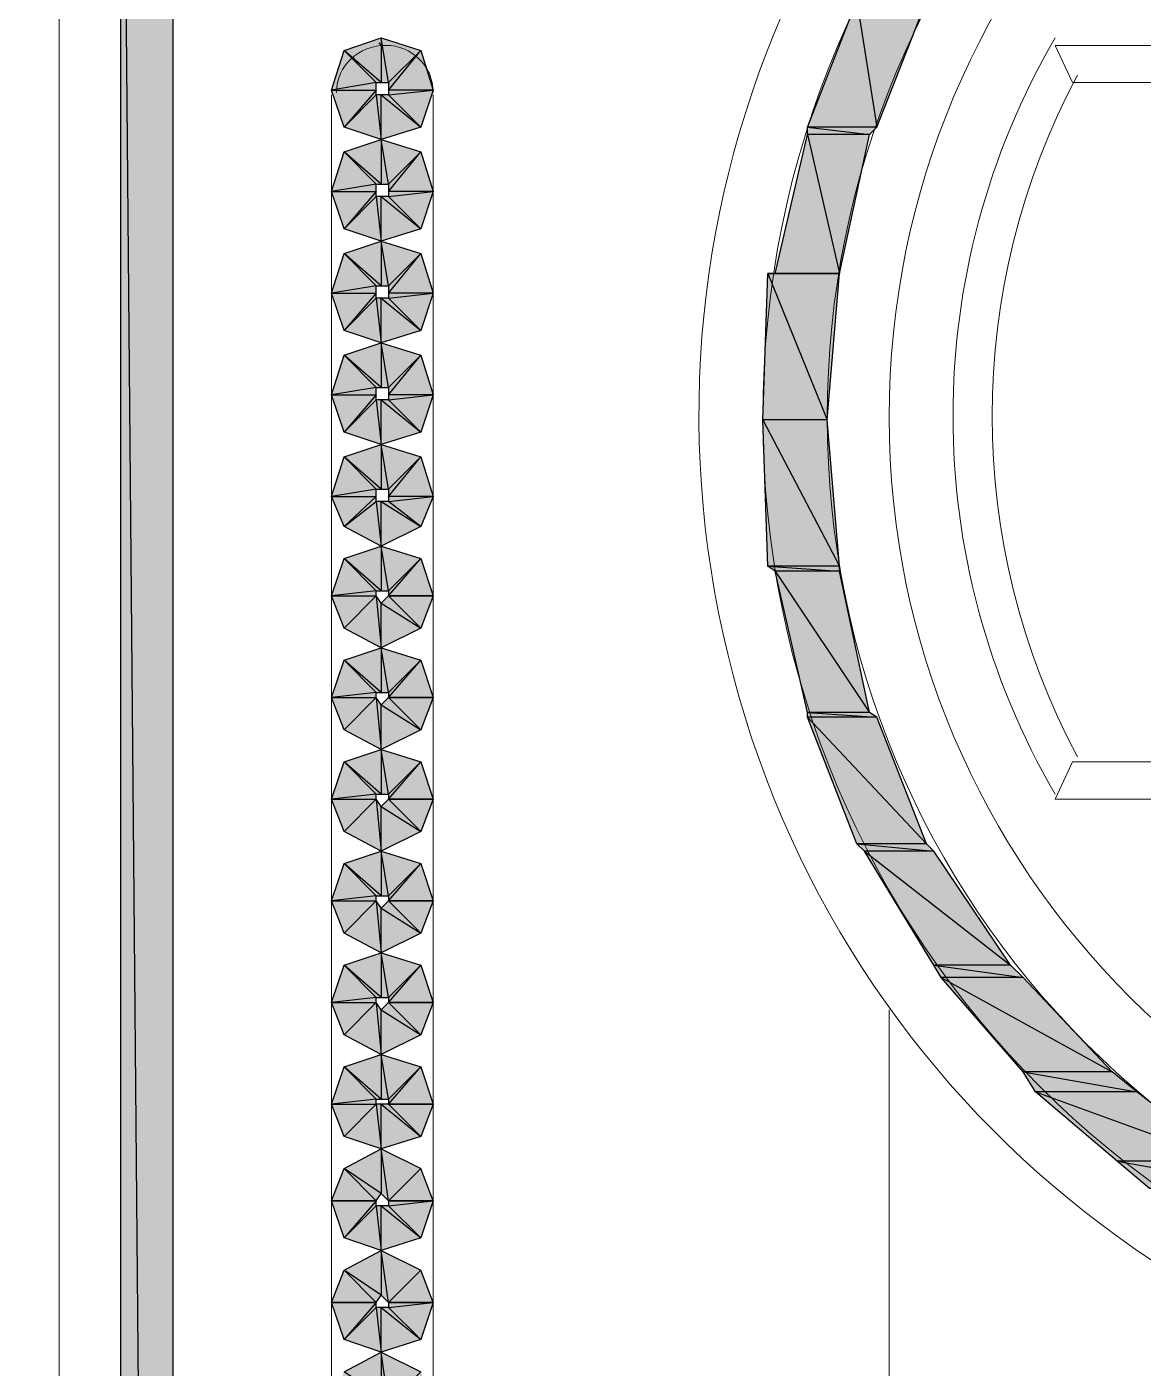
# Model space of a CAD drawing. Header units: millimetres. Extents: x 40 to 176, y -32 to 59.
# Drawn here: x 104.483 to 105.112, y -3.779 to -3.024 of the extents above; entities that cross this region are included whole.
import ezdxf

# ---------------------------------------------------------------- set-up
doc = ezdxf.new("R2010")
doc.units = ezdxf.units.MM
doc.layers.add('15 - Quadro de medição', color=6, linetype='Continuous')

msp = doc.modelspace()

# ---------------------------------------------------------------- hatches: boundary and pattern name
at = {"layer": '15 - Quadro de medição', "true_color": 0x000007}
h = msp.add_hatch(color=7, dxfattribs=at)
h.paths.add_polyline_path([(104.56549, -2.68359), (104.53616, -2.68359), (104.56549, -6.02603)])
h.paths.add_polyline_path([(104.53616, -2.68359), (104.56549, -6.02603), (104.53616, -6.02603)])
h = msp.add_hatch(color=7, dxfattribs=at)
h.paths.add_polyline_path([(104.99011, -3.00903), (104.951, -3.00903), (104.96217, -3.08026)])
h.paths.add_polyline_path([(104.951, -3.00903), (104.96217, -3.08026), (104.92306, -3.08026)])
h = msp.add_hatch(color=7, dxfattribs=at)
h.paths.add_polyline_path([(104.70517, -3.08026), (104.68701, -3.06211), (104.71215, -3.05931)])
h.paths.add_polyline_path([(104.68701, -3.06211), (104.71215, -3.05931), (104.68701, -3.05931)])
h.paths.add_polyline_path([(104.71215, -3.05931), (104.68701, -3.05931), (104.70517, -3.03697)])
h.paths.add_polyline_path([(104.68701, -3.05931), (104.70517, -3.03697), (104.68701, -3.05512)])
h.paths.add_polyline_path([(104.70517, -3.03697), (104.68701, -3.05512), (104.68282, -3.02998)])
h.paths.add_polyline_path([(104.68701, -3.05512), (104.68282, -3.02998), (104.68282, -3.05512)])
h.paths.add_polyline_path([(104.68282, -3.02998), (104.68282, -3.05512), (104.66187, -3.03697)])
h.paths.add_polyline_path([(104.68282, -3.05512), (104.66187, -3.03697), (104.68003, -3.05512)])
h.paths.add_polyline_path([(104.66187, -3.03697), (104.68003, -3.05512), (104.65488, -3.05931)])
h.paths.add_polyline_path([(104.68003, -3.05512), (104.65488, -3.05931), (104.68003, -3.05931)])
h.paths.add_polyline_path([(104.65488, -3.05931), (104.68003, -3.05931), (104.66187, -3.08026)])
h.paths.add_polyline_path([(104.68003, -3.05931), (104.66187, -3.08026), (104.68003, -3.06211)])
h.paths.add_polyline_path([(104.66187, -3.08026), (104.68003, -3.06211), (104.68282, -3.08725)])
h.paths.add_polyline_path([(104.68003, -3.06211), (104.68282, -3.08725), (104.68282, -3.06211)])
h.paths.add_polyline_path([(104.68282, -3.08725), (104.68282, -3.06211), (104.70517, -3.08026)])
h.paths.add_polyline_path([(104.68282, -3.06211), (104.70517, -3.08026), (104.68701, -3.06211)])
h = msp.add_hatch(color=7, dxfattribs=at)
h.paths.add_polyline_path([(104.96217, -3.08026), (104.92306, -3.08026), (104.95798, -3.08445)])
h.paths.add_polyline_path([(104.92306, -3.08026), (104.95798, -3.08445), (104.92306, -3.08445)])
h = msp.add_hatch(color=7, dxfattribs=at)
h.paths.add_polyline_path([(104.70517, -3.13753), (104.68701, -3.11937), (104.71215, -3.11658)])
h.paths.add_polyline_path([(104.68701, -3.11937), (104.71215, -3.11658), (104.68701, -3.11658)])
h.paths.add_polyline_path([(104.71215, -3.11658), (104.68701, -3.11658), (104.70517, -3.09423)])
h.paths.add_polyline_path([(104.68701, -3.11658), (104.70517, -3.09423), (104.68701, -3.11239)])
h.paths.add_polyline_path([(104.70517, -3.09423), (104.68701, -3.11239), (104.68282, -3.08725)])
h.paths.add_polyline_path([(104.68701, -3.11239), (104.68282, -3.08725), (104.68282, -3.11239)])
h.paths.add_polyline_path([(104.68282, -3.08725), (104.68282, -3.11239), (104.66187, -3.09423)])
h.paths.add_polyline_path([(104.68282, -3.11239), (104.66187, -3.09423), (104.68003, -3.11239)])
h.paths.add_polyline_path([(104.66187, -3.09423), (104.68003, -3.11239), (104.65488, -3.11658)])
h.paths.add_polyline_path([(104.68003, -3.11239), (104.65488, -3.11658), (104.68003, -3.11658)])
h.paths.add_polyline_path([(104.65488, -3.11658), (104.68003, -3.11658), (104.66187, -3.13753)])
h.paths.add_polyline_path([(104.68003, -3.11658), (104.66187, -3.13753), (104.68003, -3.11937)])
h.paths.add_polyline_path([(104.66187, -3.13753), (104.68003, -3.11937), (104.68282, -3.14452)])
h.paths.add_polyline_path([(104.68003, -3.11937), (104.68282, -3.14452), (104.68282, -3.11937)])
h.paths.add_polyline_path([(104.68282, -3.14452), (104.68282, -3.11937), (104.70517, -3.13753)])
h.paths.add_polyline_path([(104.68282, -3.11937), (104.70517, -3.13753), (104.68701, -3.11937)])
h = msp.add_hatch(color=7, dxfattribs=at)
h.paths.add_polyline_path([(104.95798, -3.08445), (104.92306, -3.08445), (104.94122, -3.16267)])
h.paths.add_polyline_path([(104.92306, -3.08445), (104.94122, -3.16267), (104.9049, -3.16267)])
h = msp.add_hatch(color=7, dxfattribs=at)
h.paths.add_polyline_path([(104.70517, -3.1948), (104.68701, -3.17664), (104.71215, -3.17385)])
h.paths.add_polyline_path([(104.68701, -3.17664), (104.71215, -3.17385), (104.68701, -3.17385)])
h.paths.add_polyline_path([(104.71215, -3.17385), (104.68701, -3.17385), (104.70517, -3.1515)])
h.paths.add_polyline_path([(104.68701, -3.17385), (104.70517, -3.1515), (104.68701, -3.16966)])
h.paths.add_polyline_path([(104.70517, -3.1515), (104.68701, -3.16966), (104.68282, -3.14452)])
h.paths.add_polyline_path([(104.68701, -3.16966), (104.68282, -3.14452), (104.68282, -3.16966)])
h.paths.add_polyline_path([(104.68282, -3.14452), (104.68282, -3.16966), (104.66187, -3.1515)])
h.paths.add_polyline_path([(104.68282, -3.16966), (104.66187, -3.1515), (104.68003, -3.16966)])
h.paths.add_polyline_path([(104.66187, -3.1515), (104.68003, -3.16966), (104.65488, -3.17385)])
h.paths.add_polyline_path([(104.68003, -3.16966), (104.65488, -3.17385), (104.68003, -3.17385)])
h.paths.add_polyline_path([(104.65488, -3.17385), (104.68003, -3.17385), (104.66187, -3.1948)])
h.paths.add_polyline_path([(104.68003, -3.17385), (104.66187, -3.1948), (104.68003, -3.17664)])
h.paths.add_polyline_path([(104.66187, -3.1948), (104.68003, -3.17664), (104.68282, -3.20178)])
h.paths.add_polyline_path([(104.68003, -3.17664), (104.68282, -3.20178), (104.68282, -3.17664)])
h.paths.add_polyline_path([(104.68282, -3.20178), (104.68282, -3.17664), (104.70517, -3.1948)])
h.paths.add_polyline_path([(104.68282, -3.17664), (104.70517, -3.1948), (104.68701, -3.17664)])
h = msp.add_hatch(color=7, dxfattribs=at)
h.paths.add_polyline_path([(104.94122, -3.16267), (104.90071, -3.16267), (104.93424, -3.24508)])
h.paths.add_polyline_path([(104.90071, -3.16267), (104.93424, -3.24508), (104.89792, -3.24508)])
h = msp.add_hatch(color=7, dxfattribs=at)
h.paths.add_polyline_path([(104.70517, -3.25207), (104.68701, -3.23391), (104.71215, -3.23111)])
h.paths.add_polyline_path([(104.68701, -3.23391), (104.71215, -3.23111), (104.68701, -3.23111)])
h.paths.add_polyline_path([(104.71215, -3.23111), (104.68701, -3.23111), (104.70517, -3.20877)])
h.paths.add_polyline_path([(104.68701, -3.23111), (104.70517, -3.20877), (104.68701, -3.22692)])
h.paths.add_polyline_path([(104.70517, -3.20877), (104.68701, -3.22692), (104.68282, -3.20178)])
h.paths.add_polyline_path([(104.68701, -3.22692), (104.68282, -3.20178), (104.68282, -3.22692)])
h.paths.add_polyline_path([(104.68282, -3.20178), (104.68282, -3.22692), (104.66187, -3.20877)])
h.paths.add_polyline_path([(104.68282, -3.22692), (104.66187, -3.20877), (104.68003, -3.22692)])
h.paths.add_polyline_path([(104.66187, -3.20877), (104.68003, -3.22692), (104.65488, -3.23111)])
h.paths.add_polyline_path([(104.68003, -3.22692), (104.65488, -3.23111), (104.68003, -3.23111)])
h.paths.add_polyline_path([(104.65488, -3.23111), (104.68003, -3.23111), (104.66187, -3.25207)])
h.paths.add_polyline_path([(104.68003, -3.23111), (104.66187, -3.25207), (104.68003, -3.23391)])
h.paths.add_polyline_path([(104.66187, -3.25207), (104.68003, -3.23391), (104.68282, -3.25905)])
h.paths.add_polyline_path([(104.68003, -3.23391), (104.68282, -3.25905), (104.68282, -3.23391)])
h.paths.add_polyline_path([(104.68282, -3.25905), (104.68282, -3.23391), (104.70517, -3.25207)])
h.paths.add_polyline_path([(104.68282, -3.23391), (104.70517, -3.25207), (104.68701, -3.23391)])
h = msp.add_hatch(color=7, dxfattribs=at)
h.paths.add_polyline_path([(104.93424, -3.24508), (104.89792, -3.24508), (104.94122, -3.32749)])
h.paths.add_polyline_path([(104.89792, -3.24508), (104.94122, -3.32749), (104.90071, -3.32749)])
h = msp.add_hatch(color=7, dxfattribs=at)
h.paths.add_polyline_path([(104.70517, -3.30514), (104.68701, -3.29118), (104.71215, -3.28838)])
h.paths.add_polyline_path([(104.68701, -3.29118), (104.71215, -3.28838), (104.68701, -3.28838)])
h.paths.add_polyline_path([(104.71215, -3.28838), (104.68701, -3.28838), (104.70517, -3.26603)])
h.paths.add_polyline_path([(104.68701, -3.28838), (104.70517, -3.26603), (104.68701, -3.28419)])
h.paths.add_polyline_path([(104.70517, -3.26603), (104.68701, -3.28419), (104.68282, -3.25905)])
h.paths.add_polyline_path([(104.68701, -3.28419), (104.68282, -3.25905), (104.68282, -3.28419)])
h.paths.add_polyline_path([(104.68282, -3.25905), (104.68282, -3.28419), (104.66187, -3.26603)])
h.paths.add_polyline_path([(104.68282, -3.28419), (104.66187, -3.26603), (104.68003, -3.28419)])
h.paths.add_polyline_path([(104.66187, -3.26603), (104.68003, -3.28419), (104.65488, -3.28838)])
h.paths.add_polyline_path([(104.68003, -3.28419), (104.65488, -3.28838), (104.68003, -3.28838)])
h.paths.add_polyline_path([(104.65488, -3.28838), (104.68003, -3.28838), (104.66187, -3.30514)])
h.paths.add_polyline_path([(104.68003, -3.28838), (104.66187, -3.30514), (104.68003, -3.29118)])
h.paths.add_polyline_path([(104.66187, -3.30514), (104.68003, -3.29118), (104.68282, -3.31632)])
h.paths.add_polyline_path([(104.68003, -3.29118), (104.68282, -3.31632), (104.68282, -3.29118)])
h.paths.add_polyline_path([(104.68282, -3.31632), (104.68282, -3.29118), (104.70517, -3.30514)])
h.paths.add_polyline_path([(104.68282, -3.29118), (104.70517, -3.30514), (104.68701, -3.29118)])
h = msp.add_hatch(color=7, dxfattribs=at)
h.paths.add_polyline_path([(104.71215, -3.34425), (104.68701, -3.34425), (104.70517, -3.3233)])
h.paths.add_polyline_path([(104.68701, -3.34425), (104.70517, -3.3233), (104.68701, -3.34146)])
h.paths.add_polyline_path([(104.70517, -3.3233), (104.68701, -3.34146), (104.68282, -3.31632)])
h.paths.add_polyline_path([(104.68701, -3.34146), (104.68282, -3.31632), (104.68282, -3.34146)])
h.paths.add_polyline_path([(104.68282, -3.31632), (104.68282, -3.34146), (104.66187, -3.3233)])
h.paths.add_polyline_path([(104.68282, -3.34146), (104.66187, -3.3233), (104.68003, -3.34146)])
h.paths.add_polyline_path([(104.66187, -3.3233), (104.68003, -3.34146), (104.65488, -3.34425)])
h.paths.add_polyline_path([(104.68003, -3.34146), (104.65488, -3.34425), (104.68003, -3.34425)])
h.paths.add_polyline_path([(104.65488, -3.34425), (104.68003, -3.34425), (104.66187, -3.36241)])
h = msp.add_hatch(color=7, dxfattribs=at)
h.paths.add_polyline_path([(104.94122, -3.32749), (104.90071, -3.32749), (104.94122, -3.33028)])
h.paths.add_polyline_path([(104.90071, -3.32749), (104.94122, -3.33028), (104.9049, -3.33028)])
h = msp.add_hatch(color=7, dxfattribs=at)
h.paths.add_polyline_path([(104.94122, -3.33028), (104.9049, -3.33028), (104.95798, -3.4099)])
h.paths.add_polyline_path([(104.9049, -3.33028), (104.95798, -3.4099), (104.92306, -3.4099)])
h = msp.add_hatch(color=7, dxfattribs=at)
h.paths.add_polyline_path([(104.66187, -3.36241), (104.68003, -3.34425), (104.68282, -3.37358)])
h.paths.add_polyline_path([(104.68003, -3.34425), (104.68282, -3.37358), (104.68282, -3.34844)])
h.paths.add_polyline_path([(104.68282, -3.37358), (104.68282, -3.34844), (104.70517, -3.36241)])
h.paths.add_polyline_path([(104.68282, -3.34844), (104.70517, -3.36241), (104.68701, -3.34425)])
h.paths.add_polyline_path([(104.70517, -3.36241), (104.68701, -3.34425), (104.71215, -3.34425)])
h = msp.add_hatch(color=7, dxfattribs=at)
h.paths.add_polyline_path([(104.71215, -3.40152), (104.68701, -3.40152), (104.70517, -3.38057)])
h.paths.add_polyline_path([(104.68701, -3.40152), (104.70517, -3.38057), (104.68701, -3.39873)])
h.paths.add_polyline_path([(104.70517, -3.38057), (104.68701, -3.39873), (104.68282, -3.37358)])
h.paths.add_polyline_path([(104.68701, -3.39873), (104.68282, -3.37358), (104.68282, -3.39873)])
h.paths.add_polyline_path([(104.68282, -3.37358), (104.68282, -3.39873), (104.66187, -3.38057)])
h.paths.add_polyline_path([(104.68282, -3.39873), (104.66187, -3.38057), (104.68003, -3.39873)])
h.paths.add_polyline_path([(104.66187, -3.38057), (104.68003, -3.39873), (104.65488, -3.40152)])
h.paths.add_polyline_path([(104.68003, -3.39873), (104.65488, -3.40152), (104.68003, -3.40152)])
h.paths.add_polyline_path([(104.65488, -3.40152), (104.68003, -3.40152), (104.66187, -3.41968)])
h = msp.add_hatch(color=7, dxfattribs=at)
h.paths.add_polyline_path([(104.66187, -3.41968), (104.68003, -3.40152), (104.68282, -3.43085)])
h.paths.add_polyline_path([(104.68003, -3.40152), (104.68282, -3.43085), (104.68282, -3.40571)])
h.paths.add_polyline_path([(104.68282, -3.43085), (104.68282, -3.40571), (104.70517, -3.41968)])
h.paths.add_polyline_path([(104.68282, -3.40571), (104.70517, -3.41968), (104.68701, -3.40152)])
h.paths.add_polyline_path([(104.70517, -3.41968), (104.68701, -3.40152), (104.71215, -3.40152)])
h = msp.add_hatch(color=7, dxfattribs=at)
h.paths.add_polyline_path([(104.95798, -3.4099), (104.92306, -3.4099), (104.96217, -3.41269)])
h.paths.add_polyline_path([(104.92306, -3.4099), (104.96217, -3.41269), (104.92306, -3.41269)])
h = msp.add_hatch(color=7, dxfattribs=at)
h.paths.add_polyline_path([(104.96217, -3.41269), (104.92306, -3.41269), (104.99011, -3.48393)])
h.paths.add_polyline_path([(104.92306, -3.41269), (104.99011, -3.48393), (104.951, -3.48393)])
h = msp.add_hatch(color=7, dxfattribs=at)
h.paths.add_polyline_path([(104.71215, -3.45879), (104.68701, -3.45879), (104.70517, -3.43783)])
h.paths.add_polyline_path([(104.68701, -3.45879), (104.70517, -3.43783), (104.68701, -3.45599)])
h.paths.add_polyline_path([(104.70517, -3.43783), (104.68701, -3.45599), (104.68282, -3.43085)])
h.paths.add_polyline_path([(104.68701, -3.45599), (104.68282, -3.43085), (104.68282, -3.45599)])
h.paths.add_polyline_path([(104.68282, -3.43085), (104.68282, -3.45599), (104.66187, -3.43783)])
h.paths.add_polyline_path([(104.68282, -3.45599), (104.66187, -3.43783), (104.68003, -3.45599)])
h.paths.add_polyline_path([(104.66187, -3.43783), (104.68003, -3.45599), (104.65488, -3.45879)])
h.paths.add_polyline_path([(104.68003, -3.45599), (104.65488, -3.45879), (104.68003, -3.45879)])
h.paths.add_polyline_path([(104.65488, -3.45879), (104.68003, -3.45879), (104.66187, -3.47694)])
h = msp.add_hatch(color=7, dxfattribs=at)
h.paths.add_polyline_path([(104.66187, -3.47694), (104.68003, -3.45879), (104.68282, -3.48812)])
h.paths.add_polyline_path([(104.68003, -3.45879), (104.68282, -3.48812), (104.68282, -3.46298)])
h.paths.add_polyline_path([(104.68282, -3.48812), (104.68282, -3.46298), (104.70517, -3.47694)])
h.paths.add_polyline_path([(104.68282, -3.46298), (104.70517, -3.47694), (104.68701, -3.45879)])
h.paths.add_polyline_path([(104.70517, -3.47694), (104.68701, -3.45879), (104.71215, -3.45879)])
h = msp.add_hatch(color=7, dxfattribs=at)
h.paths.add_polyline_path([(104.71215, -3.51605), (104.68701, -3.51605), (104.70517, -3.4951)])
h.paths.add_polyline_path([(104.68701, -3.51605), (104.70517, -3.4951), (104.68701, -3.51326)])
h.paths.add_polyline_path([(104.70517, -3.4951), (104.68701, -3.51326), (104.68282, -3.48812)])
h.paths.add_polyline_path([(104.68701, -3.51326), (104.68282, -3.48812), (104.68282, -3.51326)])
h.paths.add_polyline_path([(104.68282, -3.48812), (104.68282, -3.51326), (104.66187, -3.4951)])
h.paths.add_polyline_path([(104.68282, -3.51326), (104.66187, -3.4951), (104.68003, -3.51326)])
h.paths.add_polyline_path([(104.66187, -3.4951), (104.68003, -3.51326), (104.65488, -3.51605)])
h.paths.add_polyline_path([(104.68003, -3.51326), (104.65488, -3.51605), (104.68003, -3.51605)])
h.paths.add_polyline_path([(104.65488, -3.51605), (104.68003, -3.51605), (104.66187, -3.53421)])
h = msp.add_hatch(color=7, dxfattribs=at)
h.paths.add_polyline_path([(104.99011, -3.48393), (104.951, -3.48393), (104.9943, -3.48812)])
h.paths.add_polyline_path([(104.951, -3.48393), (104.9943, -3.48812), (104.95519, -3.48812)])
h = msp.add_hatch(color=7, dxfattribs=at)
h.paths.add_polyline_path([(104.9943, -3.48812), (104.95519, -3.48812), (105.0376, -3.55237)])
h.paths.add_polyline_path([(104.95519, -3.48812), (105.0376, -3.55237), (104.9943, -3.55237)])
h = msp.add_hatch(color=7, dxfattribs=at)
h.paths.add_polyline_path([(104.66187, -3.53421), (104.68003, -3.51605), (104.68282, -3.54539)])
h.paths.add_polyline_path([(104.68003, -3.51605), (104.68282, -3.54539), (104.68282, -3.52024)])
h.paths.add_polyline_path([(104.68282, -3.54539), (104.68282, -3.52024), (104.70517, -3.53421)])
h.paths.add_polyline_path([(104.68282, -3.52024), (104.70517, -3.53421), (104.68701, -3.51605)])
h.paths.add_polyline_path([(104.70517, -3.53421), (104.68701, -3.51605), (104.71215, -3.51605)])
h = msp.add_hatch(color=7, dxfattribs=at)
h.paths.add_polyline_path([(104.71215, -3.57332), (104.68701, -3.57332), (104.70517, -3.55237)])
h.paths.add_polyline_path([(104.68701, -3.57332), (104.70517, -3.55237), (104.68701, -3.57053)])
h.paths.add_polyline_path([(104.70517, -3.55237), (104.68701, -3.57053), (104.68282, -3.54539)])
h.paths.add_polyline_path([(104.68701, -3.57053), (104.68282, -3.54539), (104.68282, -3.57053)])
h.paths.add_polyline_path([(104.68282, -3.54539), (104.68282, -3.57053), (104.66187, -3.55237)])
h.paths.add_polyline_path([(104.68282, -3.57053), (104.66187, -3.55237), (104.68003, -3.57053)])
h.paths.add_polyline_path([(104.66187, -3.55237), (104.68003, -3.57053), (104.65488, -3.57332)])
h.paths.add_polyline_path([(104.68003, -3.57053), (104.65488, -3.57332), (104.68003, -3.57332)])
h.paths.add_polyline_path([(104.65488, -3.57332), (104.68003, -3.57332), (104.66187, -3.59148)])
h = msp.add_hatch(color=7, dxfattribs=at)
h.paths.add_polyline_path([(105.0376, -3.55237), (104.9943, -3.55237), (105.04458, -3.55935)])
h.paths.add_polyline_path([(104.9943, -3.55237), (105.04458, -3.55935), (104.99849, -3.55935)])
h = msp.add_hatch(color=7, dxfattribs=at)
h.paths.add_polyline_path([(105.04458, -3.55935), (104.99849, -3.55935), (105.09486, -3.61243)])
h.paths.add_polyline_path([(104.99849, -3.55935), (105.09486, -3.61243), (105.04458, -3.61243)])
h = msp.add_hatch(color=7, dxfattribs=at)
h.paths.add_polyline_path([(104.66187, -3.59148), (104.68003, -3.57332), (104.68282, -3.60265)])
h.paths.add_polyline_path([(104.68003, -3.57332), (104.68282, -3.60265), (104.68282, -3.57751)])
h.paths.add_polyline_path([(104.68282, -3.60265), (104.68282, -3.57751), (104.70517, -3.59148)])
h.paths.add_polyline_path([(104.68282, -3.57751), (104.70517, -3.59148), (104.68701, -3.57332)])
h.paths.add_polyline_path([(104.70517, -3.59148), (104.68701, -3.57332), (104.71215, -3.57332)])
h = msp.add_hatch(color=7, dxfattribs=at)
h.paths.add_polyline_path([(104.71215, -3.63059), (104.68701, -3.63059), (104.70517, -3.60964)])
h.paths.add_polyline_path([(104.68701, -3.63059), (104.70517, -3.60964), (104.68701, -3.62779)])
h.paths.add_polyline_path([(104.70517, -3.60964), (104.68701, -3.62779), (104.68282, -3.60265)])
h.paths.add_polyline_path([(104.68701, -3.62779), (104.68282, -3.60265), (104.68282, -3.62779)])
h.paths.add_polyline_path([(104.68282, -3.60265), (104.68282, -3.62779), (104.66187, -3.60964)])
h.paths.add_polyline_path([(104.68282, -3.62779), (104.66187, -3.60964), (104.68003, -3.62779)])
h.paths.add_polyline_path([(104.66187, -3.60964), (104.68003, -3.62779), (104.65488, -3.63059)])
h.paths.add_polyline_path([(104.68003, -3.62779), (104.65488, -3.63059), (104.68003, -3.63059)])
h.paths.add_polyline_path([(104.65488, -3.63059), (104.68003, -3.63059), (104.66187, -3.64875)])
h = msp.add_hatch(color=7, dxfattribs=at)
h.paths.add_polyline_path([(105.09486, -3.61243), (105.04458, -3.61243), (105.10883, -3.6236)])
h.paths.add_polyline_path([(105.04458, -3.61243), (105.10883, -3.6236), (105.05156, -3.6236)])
h = msp.add_hatch(color=7, dxfattribs=at)
h.paths.add_polyline_path([(105.10883, -3.6236), (105.05156, -3.6236), (105.15911, -3.66271)])
h.paths.add_polyline_path([(105.05156, -3.6236), (105.15911, -3.66271), (105.09766, -3.66271)])
h = msp.add_hatch(color=7, dxfattribs=at)
h.paths.add_polyline_path([(104.66187, -3.64875), (104.68003, -3.63059), (104.68282, -3.65573)])
h.paths.add_polyline_path([(104.68003, -3.63059), (104.68282, -3.65573), (104.68282, -3.63059)])
h.paths.add_polyline_path([(104.68282, -3.65573), (104.68282, -3.63059), (104.70517, -3.64875)])
h.paths.add_polyline_path([(104.68282, -3.63059), (104.70517, -3.64875), (104.68701, -3.63059)])
h.paths.add_polyline_path([(104.70517, -3.64875), (104.68701, -3.63059), (104.71215, -3.63059)])
h = msp.add_hatch(color=7, dxfattribs=at)
h.paths.add_polyline_path([(104.71215, -3.68506), (104.70517, -3.6669), (104.68701, -3.68506)])
h.paths.add_polyline_path([(104.70517, -3.6669), (104.68701, -3.68506), (104.68282, -3.65573)])
h.paths.add_polyline_path([(104.68701, -3.68506), (104.68282, -3.65573), (104.68282, -3.68087)])
h.paths.add_polyline_path([(104.68282, -3.65573), (104.68282, -3.68087), (104.66187, -3.6669)])
h.paths.add_polyline_path([(104.68282, -3.68087), (104.66187, -3.6669), (104.68003, -3.68506)])
h.paths.add_polyline_path([(104.66187, -3.6669), (104.68003, -3.68506), (104.65488, -3.68506)])
h = msp.add_hatch(color=7, dxfattribs=at)
h.paths.add_polyline_path([(105.15911, -3.66271), (105.09766, -3.66271), (105.18426, -3.67808)])
h.paths.add_polyline_path([(105.09766, -3.66271), (105.18426, -3.67808), (105.11582, -3.67808)])
h = msp.add_hatch(color=7, dxfattribs=at)
h.paths.add_polyline_path([(104.65488, -3.68506), (104.68003, -3.68506), (104.66187, -3.70601)])
h.paths.add_polyline_path([(104.68003, -3.68506), (104.66187, -3.70601), (104.68003, -3.68785)])
h.paths.add_polyline_path([(104.66187, -3.70601), (104.68003, -3.68785), (104.68282, -3.713)])
h.paths.add_polyline_path([(104.68003, -3.68785), (104.68282, -3.713), (104.68282, -3.68785)])
h.paths.add_polyline_path([(104.68282, -3.713), (104.68282, -3.68785), (104.70517, -3.70601)])
h.paths.add_polyline_path([(104.68282, -3.68785), (104.70517, -3.70601), (104.68701, -3.68785)])
h.paths.add_polyline_path([(104.70517, -3.70601), (104.68701, -3.68785), (104.71215, -3.68506)])
h.paths.add_polyline_path([(104.68701, -3.68785), (104.71215, -3.68506), (104.68701, -3.68506)])
h = msp.add_hatch(color=7, dxfattribs=at)
h.paths.add_polyline_path([(104.71215, -3.74233), (104.70517, -3.72417), (104.68701, -3.74233)])
h.paths.add_polyline_path([(104.70517, -3.72417), (104.68701, -3.74233), (104.68282, -3.713)])
h.paths.add_polyline_path([(104.68701, -3.74233), (104.68282, -3.713), (104.68282, -3.73814)])
h.paths.add_polyline_path([(104.68282, -3.713), (104.68282, -3.73814), (104.66187, -3.72417)])
h.paths.add_polyline_path([(104.68282, -3.73814), (104.66187, -3.72417), (104.68003, -3.74233)])
h.paths.add_polyline_path([(104.66187, -3.72417), (104.68003, -3.74233), (104.65488, -3.74233)])
h = msp.add_hatch(color=7, dxfattribs=at)
h.paths.add_polyline_path([(104.65488, -3.74233), (104.68003, -3.74233), (104.66187, -3.76328)])
h.paths.add_polyline_path([(104.68003, -3.74233), (104.66187, -3.76328), (104.68003, -3.74512)])
h.paths.add_polyline_path([(104.66187, -3.76328), (104.68003, -3.74512), (104.68282, -3.77026)])
h.paths.add_polyline_path([(104.68003, -3.74512), (104.68282, -3.77026), (104.68282, -3.74512)])
h.paths.add_polyline_path([(104.68282, -3.77026), (104.68282, -3.74512), (104.70517, -3.76328)])
h.paths.add_polyline_path([(104.68282, -3.74512), (104.70517, -3.76328), (104.68701, -3.74512)])
h.paths.add_polyline_path([(104.70517, -3.76328), (104.68701, -3.74512), (104.71215, -3.74233)])
h.paths.add_polyline_path([(104.68701, -3.74512), (104.71215, -3.74233), (104.68701, -3.74233)])
h = msp.add_hatch(color=7, dxfattribs=at)
h.paths.add_polyline_path([(104.71215, -3.7996), (104.70517, -3.78144), (104.68701, -3.7996)])
h.paths.add_polyline_path([(104.70517, -3.78144), (104.68701, -3.7996), (104.68282, -3.77026)])
h.paths.add_polyline_path([(104.68701, -3.7996), (104.68282, -3.77026), (104.68282, -3.79541)])
h.paths.add_polyline_path([(104.68282, -3.77026), (104.68282, -3.79541), (104.66187, -3.78144)])
h.paths.add_polyline_path([(104.68282, -3.79541), (104.66187, -3.78144), (104.68003, -3.7996)])
h.paths.add_polyline_path([(104.66187, -3.78144), (104.68003, -3.7996), (104.65488, -3.7996)])

# ---------------------------------------------------------------- linework, layer by layer
at = {"layer": '15 - Quadro de medição', "color": 7, "linetype": 'Continuous', "lineweight": 20, "true_color": 0x000007}
for points in [[(102.64914, -2.31903), (104.50124, -2.31903), (104.50124, -6.02603), (102.64914, -6.02603)], [(104.50124, -2.31903), (106.35334, -2.31903), (106.35334, -6.02603), (104.50124, -6.02603)]]:
    msp.add_lwpolyline(points, close=True, dxfattribs=at)
for points in [[(104.56549, -6.02603), (104.56549, -2.46848), (104.56549, -2.46848)], [(104.50124, -2.5481), (104.50124, -6.02603), (102.64914, -6.02603), (102.64914, -2.5481)], [(106.35334, -2.5481), (106.35334, -6.02603), (104.50124, -6.02603), (104.50124, -2.5481)], [(104.53616, -2.68359), (104.53616, -6.02603), (104.56549, -6.02603), (104.52219, -6.02603)], [(104.68282, -3.03417), (104.68142, -3.03277), (104.68142, -3.03277)], [(105.07252, -3.05512), (105.06274, -3.03417), (105.06274, -3.03417)], [(105.06274, -3.03417), (105.80302, -3.03417), (105.80302, -3.03417)], [(105.07252, -3.05512), (105.78766, -3.05512), (105.78766, -3.05512)], [(104.65488, -3.97), (104.65488, -3.06211), (104.65488, -3.06211)], [(104.71215, -3.06211), (104.71215, -3.97), (104.71215, -3.97)], [(105.07252, -3.43783), (105.06274, -3.45879), (105.06274, -3.45879)], [(105.78766, -3.43783), (105.07252, -3.43783), (105.07252, -3.43783)], [(105.80302, -3.45879), (105.06274, -3.45879), (105.06274, -3.45879)], [(105.06274, -3.45879), (105.42031, -3.45879), (105.42031, -3.45879)], [(104.68282, -3.49929), (104.68282, -3.48812), (104.68282, -3.48812)], [(104.96916, -3.92391), (104.96916, -3.57751), (104.96916, -3.57751)]]:
    msp.add_lwpolyline(points, dxfattribs=at)
at = {"layer": '15 - Quadro de medição', "color": 7, "linetype": 'Continuous', "lineweight": -2, "true_color": 0x000007}
for points in [[(104.56549, -2.68359), (104.53616, -2.68359), (104.56549, -6.02603)], [(104.53616, -2.68359), (104.56549, -6.02603), (104.53616, -6.02603)], [(104.951, -3.00903), (104.96217, -3.08026), (104.92306, -3.08026)], [(104.99011, -3.00903), (104.951, -3.00903), (104.96217, -3.08026)], [(104.68282, -3.02998), (104.68282, -3.05512), (104.66187, -3.03697)], [(104.70517, -3.03697), (104.68701, -3.05512), (104.68282, -3.02998)], [(104.68701, -3.05512), (104.68282, -3.02998), (104.68282, -3.05512)], [(104.66187, -3.03697), (104.68003, -3.05512), (104.65488, -3.05931)], [(104.68282, -3.05512), (104.66187, -3.03697), (104.68003, -3.05512)], [(104.71215, -3.05931), (104.68701, -3.05931), (104.70517, -3.03697)], [(104.68701, -3.05931), (104.70517, -3.03697), (104.68701, -3.05512)], [(104.68003, -3.05512), (104.65488, -3.05931), (104.68003, -3.05931)], [(104.65488, -3.05931), (104.68003, -3.05931), (104.66187, -3.08026)], [(104.68003, -3.05931), (104.66187, -3.08026), (104.68003, -3.06211)], [(104.70517, -3.08026), (104.68701, -3.06211), (104.71215, -3.05931)], [(104.68701, -3.06211), (104.71215, -3.05931), (104.68701, -3.05931)], [(104.66187, -3.08026), (104.68003, -3.06211), (104.68282, -3.08725)], [(104.68003, -3.06211), (104.68282, -3.08725), (104.68282, -3.06211)], [(104.68282, -3.08725), (104.68282, -3.06211), (104.70517, -3.08026)], [(104.68282, -3.06211), (104.70517, -3.08026), (104.68701, -3.06211)], [(104.96217, -3.08026), (104.92306, -3.08026), (104.95798, -3.08445)], [(104.92306, -3.08026), (104.95798, -3.08445), (104.92306, -3.08445)], [(104.68282, -3.08725), (104.68282, -3.11239), (104.66187, -3.09423)], [(104.70517, -3.09423), (104.68701, -3.11239), (104.68282, -3.08725)], [(104.68701, -3.11239), (104.68282, -3.08725), (104.68282, -3.11239)], [(104.92306, -3.08445), (104.94122, -3.16267), (104.9049, -3.16267)], [(104.95798, -3.08445), (104.92306, -3.08445), (104.94122, -3.16267)], [(104.66187, -3.09423), (104.68003, -3.11239), (104.65488, -3.11658)], [(104.68282, -3.11239), (104.66187, -3.09423), (104.68003, -3.11239)], [(104.71215, -3.11658), (104.68701, -3.11658), (104.70517, -3.09423)], [(104.68701, -3.11658), (104.70517, -3.09423), (104.68701, -3.11239)], [(104.68003, -3.11239), (104.65488, -3.11658), (104.68003, -3.11658)], [(104.65488, -3.11658), (104.68003, -3.11658), (104.66187, -3.13753)], [(104.68003, -3.11658), (104.66187, -3.13753), (104.68003, -3.11937)], [(104.66187, -3.13753), (104.68003, -3.11937), (104.68282, -3.14452)], [(104.68003, -3.11937), (104.68282, -3.14452), (104.68282, -3.11937)], [(104.68282, -3.14452), (104.68282, -3.11937), (104.70517, -3.13753)], [(104.68282, -3.11937), (104.70517, -3.13753), (104.68701, -3.11937)], [(104.70517, -3.13753), (104.68701, -3.11937), (104.71215, -3.11658)], [(104.68701, -3.11937), (104.71215, -3.11658), (104.68701, -3.11658)], [(104.68282, -3.14452), (104.68282, -3.16966), (104.66187, -3.1515)], [(104.70517, -3.1515), (104.68701, -3.16966), (104.68282, -3.14452)], [(104.68701, -3.16966), (104.68282, -3.14452), (104.68282, -3.16966)], [(104.66187, -3.1515), (104.68003, -3.16966), (104.65488, -3.17385)], [(104.68282, -3.16966), (104.66187, -3.1515), (104.68003, -3.16966)], [(104.71215, -3.17385), (104.68701, -3.17385), (104.70517, -3.1515)], [(104.68701, -3.17385), (104.70517, -3.1515), (104.68701, -3.16966)], [(104.90071, -3.16267), (104.93424, -3.24508), (104.89792, -3.24508)], [(104.9049, -3.16267), (104.94122, -3.16267), (104.90071, -3.16267)], [(104.94122, -3.16267), (104.90071, -3.16267), (104.93424, -3.24508)], [(104.94122, -3.16267), (104.9049, -3.16267)], [(104.68003, -3.16966), (104.65488, -3.17385), (104.68003, -3.17385)], [(104.65488, -3.17385), (104.68003, -3.17385), (104.66187, -3.1948)], [(104.68003, -3.17385), (104.66187, -3.1948), (104.68003, -3.17664)], [(104.66187, -3.1948), (104.68003, -3.17664), (104.68282, -3.20178)], [(104.68003, -3.17664), (104.68282, -3.20178), (104.68282, -3.17664)], [(104.68282, -3.20178), (104.68282, -3.17664), (104.70517, -3.1948)], [(104.68282, -3.17664), (104.70517, -3.1948), (104.68701, -3.17664)], [(104.70517, -3.1948), (104.68701, -3.17664), (104.71215, -3.17385)], [(104.68701, -3.17664), (104.71215, -3.17385), (104.68701, -3.17385)], [(104.68282, -3.20178), (104.68282, -3.22692), (104.66187, -3.20877)], [(104.70517, -3.20877), (104.68701, -3.22692), (104.68282, -3.20178)], [(104.68701, -3.22692), (104.68282, -3.20178), (104.68282, -3.22692)], [(104.66187, -3.20877), (104.68003, -3.22692), (104.65488, -3.23111)], [(104.68282, -3.22692), (104.66187, -3.20877), (104.68003, -3.22692)], [(104.71215, -3.23111), (104.68701, -3.23111), (104.70517, -3.20877)], [(104.68701, -3.23111), (104.70517, -3.20877), (104.68701, -3.22692)], [(104.68003, -3.22692), (104.65488, -3.23111), (104.68003, -3.23111)], [(104.65488, -3.23111), (104.68003, -3.23111), (104.66187, -3.25207)], [(104.68003, -3.23111), (104.66187, -3.25207), (104.68003, -3.23391)], [(104.66187, -3.25207), (104.68003, -3.23391), (104.68282, -3.25905)], [(104.68003, -3.23391), (104.68282, -3.25905), (104.68282, -3.23391)], [(104.68282, -3.25905), (104.68282, -3.23391), (104.70517, -3.25207)], [(104.68282, -3.23391), (104.70517, -3.25207), (104.68701, -3.23391)], [(104.70517, -3.25207), (104.68701, -3.23391), (104.71215, -3.23111)], [(104.68701, -3.23391), (104.71215, -3.23111), (104.68701, -3.23111)], [(104.93424, -3.24508), (104.89792, -3.24508), (104.94122, -3.32749)], [(104.89792, -3.24508), (104.94122, -3.32749), (104.90071, -3.32749)], [(104.68282, -3.25905), (104.68282, -3.28419), (104.66187, -3.26603)], [(104.70517, -3.26603), (104.68701, -3.28419), (104.68282, -3.25905)], [(104.68701, -3.28419), (104.68282, -3.25905), (104.68282, -3.28419)], [(104.66187, -3.26603), (104.68003, -3.28419), (104.65488, -3.28838)], [(104.68282, -3.28419), (104.66187, -3.26603), (104.68003, -3.28419)], [(104.71215, -3.28838), (104.68701, -3.28838), (104.70517, -3.26603)], [(104.68701, -3.28838), (104.70517, -3.26603), (104.68701, -3.28419)], [(104.68003, -3.28419), (104.65488, -3.28838), (104.68003, -3.28838)], [(104.65488, -3.28838), (104.68003, -3.28838), (104.66187, -3.30514)], [(104.68003, -3.28838), (104.66187, -3.30514), (104.68003, -3.29118)], [(104.66187, -3.30514), (104.68003, -3.29118), (104.68282, -3.31632)], [(104.68003, -3.29118), (104.68282, -3.31632), (104.68282, -3.29118)], [(104.68282, -3.31632), (104.68282, -3.29118), (104.70517, -3.30514)], [(104.68282, -3.29118), (104.70517, -3.30514), (104.68701, -3.29118)], [(104.70517, -3.30514), (104.68701, -3.29118), (104.71215, -3.28838)], [(104.68701, -3.29118), (104.71215, -3.28838), (104.68701, -3.28838)], [(104.68282, -3.31632), (104.68282, -3.34146), (104.66187, -3.3233)], [(104.70517, -3.3233), (104.68701, -3.34146), (104.68282, -3.31632)], [(104.68701, -3.34146), (104.68282, -3.31632), (104.68282, -3.34146)], [(104.66187, -3.3233), (104.68003, -3.34146), (104.65488, -3.34425)], [(104.68282, -3.34146), (104.66187, -3.3233), (104.68003, -3.34146)], [(104.71215, -3.34425), (104.68701, -3.34425), (104.70517, -3.3233)], [(104.68701, -3.34425), (104.70517, -3.3233), (104.68701, -3.34146)], [(104.94122, -3.32749), (104.90071, -3.32749), (104.94122, -3.33028)], [(104.90071, -3.32749), (104.94122, -3.33028), (104.9049, -3.33028)], [(104.94122, -3.33028), (104.9049, -3.33028), (104.95798, -3.4099)], [(104.9049, -3.33028), (104.95798, -3.4099), (104.92306, -3.4099)], [(104.68003, -3.34146), (104.65488, -3.34425), (104.68003, -3.34425)], [(104.65488, -3.34425), (104.68003, -3.34425), (104.66187, -3.36241)], [(104.66187, -3.36241), (104.68003, -3.34425), (104.68282, -3.37358)], [(104.68003, -3.34425), (104.68282, -3.37358), (104.68282, -3.34844)], [(104.68282, -3.34844), (104.70517, -3.36241), (104.68701, -3.34425)], [(104.70517, -3.36241), (104.68701, -3.34425), (104.71215, -3.34425)], [(104.68282, -3.37358), (104.68282, -3.34844), (104.70517, -3.36241)], [(104.68282, -3.37358), (104.68282, -3.39873), (104.66187, -3.38057)], [(104.70517, -3.38057), (104.68701, -3.39873), (104.68282, -3.37358)], [(104.68701, -3.39873), (104.68282, -3.37358), (104.68282, -3.39873)], [(104.66187, -3.38057), (104.68003, -3.39873), (104.65488, -3.40152)], [(104.68282, -3.39873), (104.66187, -3.38057), (104.68003, -3.39873)], [(104.71215, -3.40152), (104.68701, -3.40152), (104.70517, -3.38057)], [(104.68701, -3.40152), (104.70517, -3.38057), (104.68701, -3.39873)], [(104.68003, -3.39873), (104.65488, -3.40152), (104.68003, -3.40152)], [(104.65488, -3.40152), (104.68003, -3.40152), (104.66187, -3.41968)], [(104.66187, -3.41968), (104.68003, -3.40152), (104.68282, -3.43085)], [(104.68003, -3.40152), (104.68282, -3.43085), (104.68282, -3.40571)], [(104.68282, -3.40571), (104.70517, -3.41968), (104.68701, -3.40152)], [(104.68282, -3.43085), (104.68282, -3.40571), (104.70517, -3.41968)], [(104.70517, -3.41968), (104.68701, -3.40152), (104.71215, -3.40152)], [(104.95798, -3.4099), (104.92306, -3.4099), (104.96217, -3.41269)], [(104.92306, -3.4099), (104.96217, -3.41269), (104.92306, -3.41269)], [(104.96217, -3.41269), (104.92306, -3.41269), (104.99011, -3.48393)], [(104.92306, -3.41269), (104.99011, -3.48393), (104.951, -3.48393)], [(104.66187, -3.43783), (104.68003, -3.45599), (104.65488, -3.45879)], [(104.68282, -3.43085), (104.68282, -3.45599), (104.66187, -3.43783)], [(104.68282, -3.45599), (104.66187, -3.43783), (104.68003, -3.45599)], [(104.70517, -3.43783), (104.68701, -3.45599), (104.68282, -3.43085)], [(104.68701, -3.45599), (104.68282, -3.43085), (104.68282, -3.45599)], [(104.71215, -3.45879), (104.68701, -3.45879), (104.70517, -3.43783)], [(104.68701, -3.45879), (104.70517, -3.43783), (104.68701, -3.45599)], [(104.68003, -3.45599), (104.65488, -3.45879), (104.68003, -3.45879)], [(104.65488, -3.45879), (104.68003, -3.45879), (104.66187, -3.47694)], [(104.66187, -3.47694), (104.68003, -3.45879), (104.68282, -3.48812)], [(104.68003, -3.45879), (104.68282, -3.48812), (104.68282, -3.46298)], [(104.68282, -3.46298), (104.70517, -3.47694), (104.68701, -3.45879)], [(104.70517, -3.47694), (104.68701, -3.45879), (104.71215, -3.45879)], [(104.68282, -3.48812), (104.68282, -3.46298), (104.70517, -3.47694)], [(104.68282, -3.48812), (104.68282, -3.51326), (104.66187, -3.4951)], [(104.70517, -3.4951), (104.68701, -3.51326), (104.68282, -3.48812)], [(104.68701, -3.51326), (104.68282, -3.48812), (104.68282, -3.51326)], [(104.99011, -3.48393), (104.951, -3.48393), (104.9943, -3.48812)], [(104.951, -3.48393), (104.9943, -3.48812), (104.95519, -3.48812)], [(104.9943, -3.48812), (104.95519, -3.48812), (105.0376, -3.55237)], [(104.95519, -3.48812), (105.0376, -3.55237), (104.9943, -3.55237)], [(104.66187, -3.4951), (104.68003, -3.51326), (104.65488, -3.51605)], [(104.68282, -3.51326), (104.66187, -3.4951), (104.68003, -3.51326)], [(104.71215, -3.51605), (104.68701, -3.51605), (104.70517, -3.4951)], [(104.68701, -3.51605), (104.70517, -3.4951), (104.68701, -3.51326)], [(104.68003, -3.51326), (104.65488, -3.51605), (104.68003, -3.51605)], [(104.65488, -3.51605), (104.68003, -3.51605), (104.66187, -3.53421)], [(104.66187, -3.53421), (104.68003, -3.51605), (104.68282, -3.54539)], [(104.68003, -3.51605), (104.68282, -3.54539), (104.68282, -3.52024)], [(104.68282, -3.52024), (104.70517, -3.53421), (104.68701, -3.51605)], [(104.68282, -3.54539), (104.68282, -3.52024), (104.70517, -3.53421)], [(104.70517, -3.53421), (104.68701, -3.51605), (104.71215, -3.51605)], [(104.68282, -3.54539), (104.68282, -3.57053), (104.66187, -3.55237)], [(104.70517, -3.55237), (104.68701, -3.57053), (104.68282, -3.54539)], [(104.68701, -3.57053), (104.68282, -3.54539), (104.68282, -3.57053)], [(104.66187, -3.55237), (104.68003, -3.57053), (104.65488, -3.57332)], [(104.68282, -3.57053), (104.66187, -3.55237), (104.68003, -3.57053)], [(104.71215, -3.57332), (104.68701, -3.57332), (104.70517, -3.55237)], [(104.68701, -3.57332), (104.70517, -3.55237), (104.68701, -3.57053)], [(105.0376, -3.55237), (104.9943, -3.55237), (105.04458, -3.55935)], [(104.9943, -3.55237), (105.04458, -3.55935), (104.99849, -3.55935)], [(105.04458, -3.55935), (104.99849, -3.55935), (105.09486, -3.61243)], [(104.99849, -3.55935), (105.09486, -3.61243), (105.04458, -3.61243)], [(104.68003, -3.57053), (104.65488, -3.57332), (104.68003, -3.57332)], [(104.65488, -3.57332), (104.68003, -3.57332), (104.66187, -3.59148)], [(104.66187, -3.59148), (104.68003, -3.57332), (104.68282, -3.60265)], [(104.68003, -3.57332), (104.68282, -3.60265), (104.68282, -3.57751)], [(104.68282, -3.57751), (104.70517, -3.59148), (104.68701, -3.57332)], [(104.70517, -3.59148), (104.68701, -3.57332), (104.71215, -3.57332)], [(104.68282, -3.60265), (104.68282, -3.57751), (104.70517, -3.59148)], [(104.68282, -3.60265), (104.68282, -3.62779), (104.66187, -3.60964)], [(104.70517, -3.60964), (104.68701, -3.62779), (104.68282, -3.60265)], [(104.68701, -3.62779), (104.68282, -3.60265), (104.68282, -3.62779)], [(104.66187, -3.60964), (104.68003, -3.62779), (104.65488, -3.63059)], [(104.68282, -3.62779), (104.66187, -3.60964), (104.68003, -3.62779)], [(104.71215, -3.63059), (104.68701, -3.63059), (104.70517, -3.60964)], [(104.68701, -3.63059), (104.70517, -3.60964), (104.68701, -3.62779)], [(105.09486, -3.61243), (105.04458, -3.61243), (105.10883, -3.6236)], [(105.04458, -3.61243), (105.10883, -3.6236), (105.05156, -3.6236)], [(105.10883, -3.6236), (105.05156, -3.6236), (105.15911, -3.66271)], [(105.05156, -3.6236), (105.15911, -3.66271), (105.09766, -3.66271)], [(104.68003, -3.62779), (104.65488, -3.63059), (104.68003, -3.63059)], [(104.65488, -3.63059), (104.68003, -3.63059), (104.66187, -3.64875)], [(104.66187, -3.64875), (104.68003, -3.63059), (104.68282, -3.65573)], [(104.68003, -3.63059), (104.68282, -3.65573), (104.68282, -3.63059)], [(104.68282, -3.65573), (104.68282, -3.63059), (104.70517, -3.64875)], [(104.68282, -3.63059), (104.70517, -3.64875), (104.68701, -3.63059)], [(104.70517, -3.64875), (104.68701, -3.63059), (104.71215, -3.63059)], [(104.68282, -3.65573), (104.68282, -3.68087), (104.66187, -3.6669)], [(104.70517, -3.6669), (104.68701, -3.68506), (104.68282, -3.65573)], [(104.68701, -3.68506), (104.68282, -3.65573), (104.68282, -3.68087)], [(105.15911, -3.66271), (105.09766, -3.66271), (105.18426, -3.67808)], [(105.09766, -3.66271), (105.18426, -3.67808), (105.11582, -3.67808)], [(104.66187, -3.6669), (104.68003, -3.68506), (104.65488, -3.68506)], [(104.68282, -3.68087), (104.66187, -3.6669), (104.68003, -3.68506)], [(104.71215, -3.68506), (104.70517, -3.6669), (104.68701, -3.68506)], [(104.65488, -3.68506), (104.68003, -3.68506), (104.66187, -3.70601)], [(104.68003, -3.68506), (104.66187, -3.70601), (104.68003, -3.68785)], [(104.70517, -3.70601), (104.68701, -3.68785), (104.71215, -3.68506)], [(104.68701, -3.68785), (104.71215, -3.68506), (104.68701, -3.68506)], [(104.66187, -3.70601), (104.68003, -3.68785), (104.68282, -3.713)], [(104.68003, -3.68785), (104.68282, -3.713), (104.68282, -3.68785)], [(104.68282, -3.713), (104.68282, -3.68785), (104.70517, -3.70601)], [(104.68282, -3.68785), (104.70517, -3.70601), (104.68701, -3.68785)], [(104.68282, -3.713), (104.68282, -3.73814), (104.66187, -3.72417)], [(104.70517, -3.72417), (104.68701, -3.74233), (104.68282, -3.713)], [(104.68701, -3.74233), (104.68282, -3.713), (104.68282, -3.73814)], [(104.66187, -3.72417), (104.68003, -3.74233), (104.65488, -3.74233)], [(104.68282, -3.73814), (104.66187, -3.72417), (104.68003, -3.74233)], [(104.71215, -3.74233), (104.70517, -3.72417), (104.68701, -3.74233)], [(104.65488, -3.74233), (104.68003, -3.74233), (104.66187, -3.76328)], [(104.68003, -3.74233), (104.66187, -3.76328), (104.68003, -3.74512)], [(104.66187, -3.76328), (104.68003, -3.74512), (104.68282, -3.77026)], [(104.68003, -3.74512), (104.68282, -3.77026), (104.68282, -3.74512)], [(104.68282, -3.77026), (104.68282, -3.74512), (104.70517, -3.76328)], [(104.68282, -3.74512), (104.70517, -3.76328), (104.68701, -3.74512)], [(104.70517, -3.76328), (104.68701, -3.74512), (104.71215, -3.74233)], [(104.68701, -3.74512), (104.71215, -3.74233), (104.68701, -3.74233)], [(104.68282, -3.77026), (104.68282, -3.79541), (104.66187, -3.78144)], [(104.70517, -3.78144), (104.68701, -3.7996), (104.68282, -3.77026)], [(104.68701, -3.7996), (104.68282, -3.77026), (104.68282, -3.79541)]]:
    msp.add_lwpolyline(points, close=True, dxfattribs=at)
at = {"layer": '15 - Quadro de medição', "color": 7, "linetype": 'Continuous', "lineweight": 20, "true_color": 0x000007}
for points in [[(105.96644, -3.24369), (105.96644, -2.94757), (105.7276, -2.70873), (105.43288, -2.70873), (105.43288, -2.70873), (105.13677, -2.70873), (104.89792, -2.94757), (104.89792, -3.24369), (104.89792, -3.24369), (104.89792, -3.5384), (105.13677, -3.77725), (105.43288, -3.77725), (105.43288, -3.77725), (105.7276, -3.77725), (105.96644, -3.5384), (105.96644, -3.24369)], [(105.17169, -2.73666), (104.93703, -2.85678), (104.81551, -3.12217), (104.87837, -3.37777), (104.87837, -3.37777), (104.93982, -3.63338), (105.16889, -3.81356), (105.43288, -3.81356), (105.43288, -3.81356), (105.69547, -3.81356), (105.92454, -3.63338), (105.986, -3.37777), (105.986, -3.37777), (106.04885, -3.12217), (105.92733, -2.85678), (105.69407, -2.73666)], [(105.93152, -3.24369), (105.93152, -2.96713), (105.70804, -2.74365), (105.43288, -2.74365), (105.43288, -2.74365), (105.15632, -2.74365), (104.93424, -2.96713), (104.93424, -3.24369), (104.93424, -3.24369), (104.93424, -3.51885), (105.15632, -3.74233), (105.43288, -3.74233), (105.43288, -3.74233), (105.70804, -3.74233), (105.93152, -3.51885), (105.93152, -3.24369)], [(105.89521, -3.24369), (105.89521, -2.98668), (105.68849, -2.77996), (105.43288, -2.77996), (105.43288, -2.77996), (105.17727, -2.77996), (104.96916, -2.98668), (104.96916, -3.24369), (104.96916, -3.24369), (104.96916, -3.49929), (105.17727, -3.70601), (105.43288, -3.70601), (105.43288, -3.70601), (105.68849, -3.70601), (105.89521, -3.49929), (105.89521, -3.24369)]]:
    msp.add_open_spline(points, degree=3, knots=[0, 0, 0, 0, 0.0625, 0.0625, 0.0625, 0.062501, 0.125, 0.125, 0.125, 0.125001, 0.1875, 0.1875, 0.1875, 0.187501, 1, 1, 1, 1], dxfattribs=at)
for points in [[(105.06274, -3.02998), (104.98592, -3.16128), (104.98592, -3.3247), (105.06274, -3.45599)], [(104.68561, -3.03417), (104.67025, -3.03417), (104.65768, -3.04535), (104.65768, -3.06071)], [(104.71215, -3.06071), (104.71215, -3.04535), (104.69958, -3.03417), (104.68561, -3.03417)], [(105.07531, -3.05093), (105.01106, -3.17105), (105.01106, -3.31492), (105.07531, -3.43504)]]:
    msp.add_open_spline(points, degree=3, dxfattribs=at)

doc.saveas('drawing.dxf')
